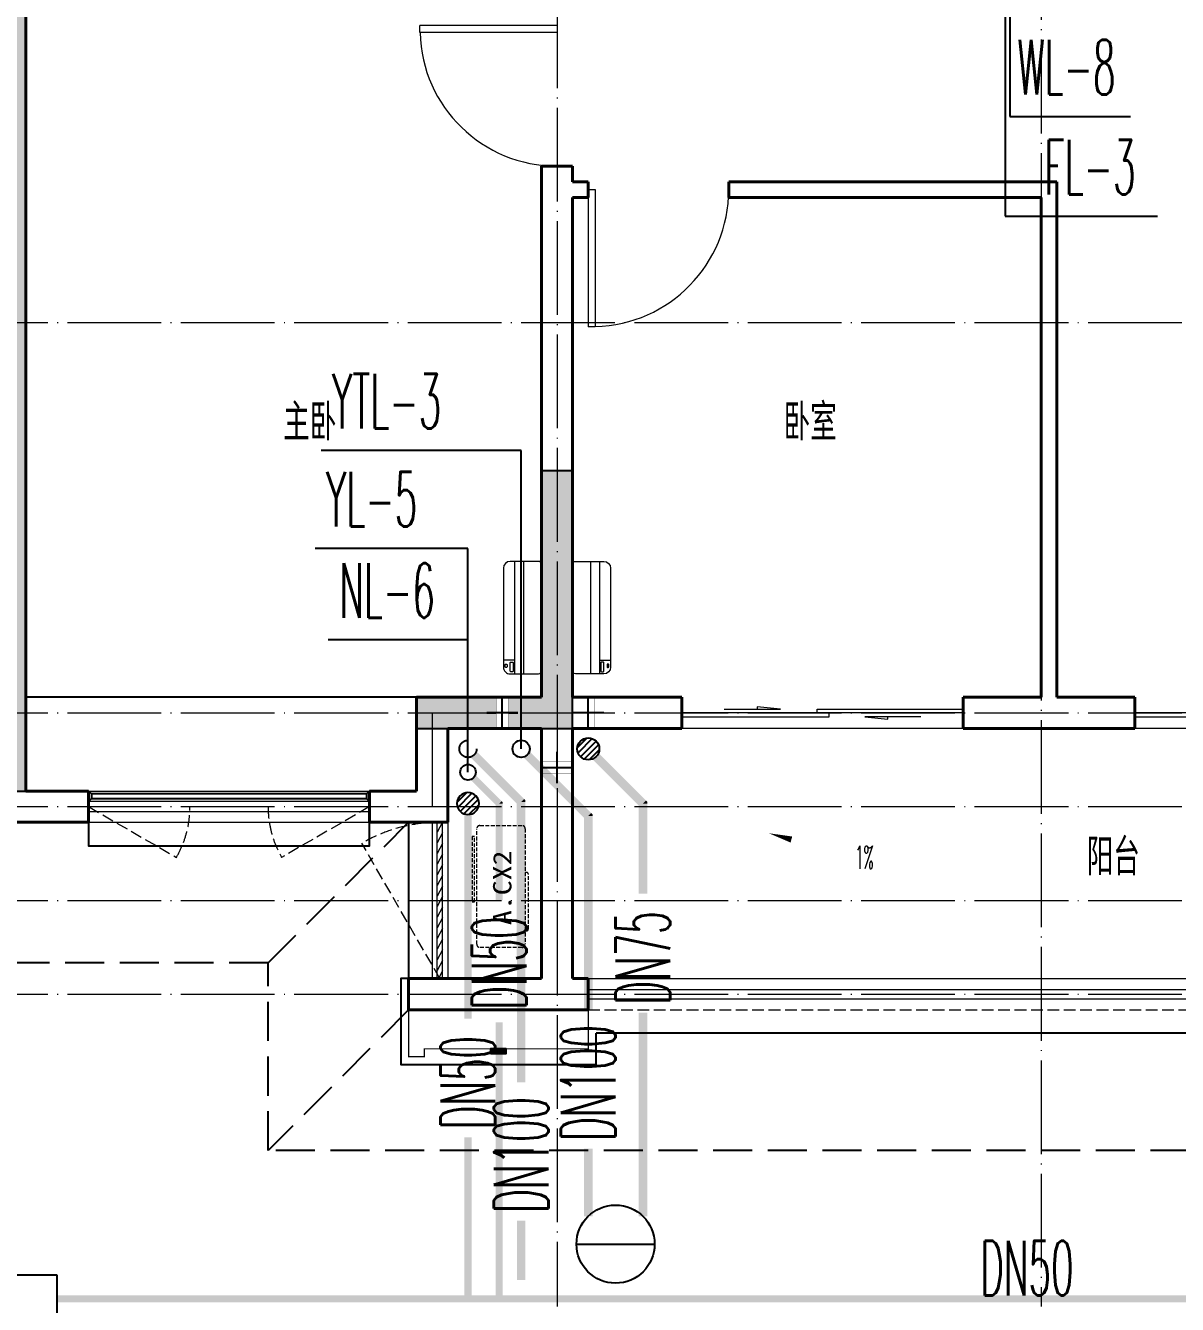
# Model space of a CAD drawing. Extents: x 27938 to 650306, y -92720 to 1524912.
# Drawn here: x 299614 to 306989, y 671171 to 679357 of the extents above; entities that cross this region are included whole.
import ezdxf

# ---------------------------------------------------------------- set-up
doc = ezdxf.new("R2010")
doc.units = 0
doc.header["$LTSCALE"] = 1000
doc.header["$MEASUREMENT"] = 0
doc.linetypes.add('DASH', pattern=[0.35, 0.25, -0.1])
doc.linetypes.add('DOTE', pattern=[2.42, 2, -0.2, 0.02, -0.2])
for name, color, linetype in [('3-栏杆1', 135, 'Continuous'), ('3.5方案汇报，与郭总、侯月琴确定户型_t8$0$2020.03.04 -1安徽标准化洋房户型(UA）_t8_t8$0$看线', 154, 'Continuous'), ('COLUMN', 9, 'Continuous'), ('DIM_凝结', 3, 'Continuous'), ('DIM_废水', 3, 'Continuous'), ('DIM_污水', 3, 'Continuous'), ('DIM_阳台', 132, 'Continuous'), ('DIM_雨水', 3, 'Continuous'), ('EQUIP_地漏', 7, 'Continuous'), ('PIPE-凝结', 150, 'N'), ('PIPE-阳台', 132, 'YT'), ('PIPE-雨水', 4, 'Y'), ('PUB_TEXT', 4, 'Continuous'), ('TEXT_凝结', 7, 'Continuous'), ('TEXT_阳台', 7, 'Continuous'), ('TEXT_雨水', 7, 'Continuous'), ('TWT_雨水口', 4, 'Continuous'), ('VPIPE-凝结', 150, 'Continuous'), ('VPIPE-阳台', 132, 'YT'), ('VPIPE-雨水', 4, 'DASH'), ('WELL_污水', 2, 'Continuous'), ('保温', 6, 'Continuous'), ('卫生间', 6, 'Continuous'), ('机电标识类', 1, 'Continuous'), ('看线', 251, 'Continuous'), ('立面', 73, 'Continuous'), ('铝合金', 144, 'Continuous')]:
    doc.layers.add(name, color=color, linetype=linetype)
for name, color, linetype, lineweight in [('DOTE', 19, 'DOTE', 9), ('PUB_HATCH', 8, 'Continuous', 9), ('WALL', 9, 'Continuous', 40), ('WINDOW', 8, 'Continuous', 15), ('平面-排水沟', 86, 'Continuous', 15), ('平面-栏杆', 135, 'Continuous', 15), ('平面-看线', 45, 'Continuous', 15), ('平面-空调室内机', 176, 'Continuous', 9), ('平面-空调预留孔', 173, 'Continuous', 15), ('空调', 76, 'Continuous', 13)]:
    doc.layers.add(name, color=color, linetype=linetype, lineweight=lineweight)
doc.styles.add('_TCH_DIM', font='SIMPLEX.shx', dxfattribs={"width": 0.6, "oblique": 10, "bigfont": 'hztxt.shx'})
doc.styles.add('_TWT_PIPEDN', font='SIMPLEX.shx', dxfattribs={"width": 0.6, "oblique": 10, "height": 3, "bigfont": 'HZTXT.shx'})
doc.styles.add('_TWT_SERIAL', font='simplex.shx', dxfattribs={"width": 0.6, "oblique": 10, "height": 3, "bigfont": 'aadri.shx'})
doc.styles.get("Standard").update_dxf_attribs({"font": 'gbenor.shx', "bigfont": 'gbcbig.shx'})
doc.styles.add('黑体', font='simhei.ttf')
doc.linetypes.add('N', pattern='A,3,-0.2,["N",Standard,S=0.25,R=0,X=-0.1,Y=-0.115],-0.2', length=3.4)
doc.linetypes.add('Y', pattern='A,3,-0.2,["Y",Standard,S=0.25,R=0,X=-0.1,Y=-0.115],-0.2', length=3.4)
doc.linetypes.add('YT', pattern='A,3,-0.2,["YT",Standard,S=0.25,R=0,X=-0.1,Y=-0.115],-0.35', length=3.55)

# ---------------------------------------------------------------- blocks, each defined once
blk = doc.blocks.new('gdfgdgdgr')
at = {"layer": 'PUB_HATCH'}
blk.add_hatch(color=256, dxfattribs=at).paths.add_polyline_path([(507277.6, 521913.9), (507277.6, 521713.9), (508277.6, 521713.9), (508277.6, 523363.9), (508077.6, 523363.9), (508077.6, 521913.9)])
at = {"layer": 'COLUMN', "color": 8}
for p, q in [((508277.6, 523363.9), (508077.6, 523363.9)), ((508077.6, 523363.9), (508077.6, 521913.9)), ((508277.6, 521713.9), (508277.6, 523363.9)), ((507277.6, 521913.9), (507277.6, 521713.9)), ((508077.6, 521913.9), (507277.6, 521913.9)), ((507277.6, 521713.9), (508277.6, 521713.9))]:
    blk.add_line(p, q, dxfattribs=at)
blk = doc.blocks.new('ferre')
at = {"layer": '平面-空调预留孔', "color": 0, "linetype": 'DASH', "ltscale": 0.1}
for p, q in [((93392.7, 115403.5), (93392.7, 115393.5)), ((93402.7, 115383.5), (93755.6, 115383.5)), ((93765.6, 115393.5), (93765.6, 115403.5))]:
    blk.add_line(p, q, dxfattribs=at)
blk.add_lwpolyline([(94045.9, 115403.5), (93305.9, 115403.5, -0.414214), (93285.9, 115423.5), (93285.9, 115693.5, -0.414214), (93305.9, 115713.5), (94045.9, 115713.5, -0.414214), (94065.9, 115693.5), (94065.9, 115423.5, -0.414214)], format="xyb", close=True, dxfattribs=at)
blk.add_lwpolyline([(93996.7, 115742.6), (93576.8, 115742.6), (93576.8, 115727.5), (93996.7, 115727.5)], close=True, dxfattribs=at)
for centre, start, end in [((93402.7, 115393.5), 180, 270), ((93755.6, 115393.5), 270, 0)]:
    blk.add_arc(centre, 10, start, end, dxfattribs=at)
at = {"layer": '平面-空调预留孔', "color": 0, "linetype": 'DASH', "ltscale": 0.1, "style": '黑体', "width": 1.2}
blk.add_text('A.CX2', height=117.05, dxfattribs=at).set_placement((93428.3, 115492.1))
blk = doc.blocks.new('fergve')
at = {"layer": '平面-空调预留孔', "color": 8, "linetype": 'DASH', "ltscale": 0.1}
blk.add_blockref('ferre', (25670, -60415.8), dxfattribs=at)
blk = doc.blocks.new('dongkong')
at = {"color": 0}
blk.add_wipeout([(-603756, 210771), (-603756, 210570.8), (-603836, 210570.8), (-603836, 210771)], dxfattribs=at)
at = {"layer": '机电标识类', "color": 0, "linetype": 'DASH', "ltscale": 400}
for p, q in [((-603796, 210771), (-603796, 210570.8)), ((-603896, 210670.7), (-603696, 210670.7))]:
    blk.add_line(p, q, dxfattribs=at)
at = {"layer": '空调', "color": 0, "linetype": 'DASH', "const_width": 2}
blk.add_lwpolyline([(-603756, 210771), (-603756, 210570.8), (-603836, 210570.8), (-603836, 210771)], close=True, dxfattribs=at)
blk = doc.blocks.new('A$C001338C2')
at = {"color": 0}
for p, q in [((0, 249), (0, 22)), ((845, 304), (55, 304)), ((109, 215), (109, 304)), ((900, 22), (900, 249)), ((22, 0), (878, 0))]:
    blk.add_line(p, q, dxfattribs=at)
at = {"color": 0, "lineweight": 5}
for p, q in [((900, 215), (0, 215)), ((900, 143), (0, 143))]:
    blk.add_line(p, q, dxfattribs=at)
at = {"color": 0}
for points in [[(89, 226), (22, 226, -0.414214), (17, 232), (17, 243, -0.414214), (22, 249), (89, 249, -0.414214), (95, 243), (95, 232, -0.414214)], [(73, 275), (57, 275, -0.414214), (51, 281), (51, 283, -0.414214), (57, 289), (73, 289, -0.414214), (79, 283), (79, 281, -0.414214)]]:
    blk.add_lwpolyline(points, format="xyb", close=True, dxfattribs=at)
for centre, radius, start, end in [((55, 249), 55, 90, 180), ((845, 249), 55, 360, 90), ((22, 22), 22, 180, 270), ((878, 22), 22, 270, 360)]:
    blk.add_arc(centre, radius, start, end, dxfattribs=at)
blk = doc.blocks.new('A$C6C4C4DE5')
at = {"layer": '保温', "linetype": 'ByBlock', "ltscale": 10}
h = blk.add_hatch(dxfattribs=at)
h.set_pattern_fill('AR-HBONE', color=251, scale=55)
h.set_pattern_definition([(45, (-445516.58, -596648.81), (0, 47.4157523), [100.584, -33.528]), (135, (-445492.87, -596625.102), (3e-15, 47.4157523), [100.584, -33.528])])
edge = h.paths.add_edge_path()
edge.add_line((200, 5200), (200.1, 7800))
edge.add_line((200.1, 7800), (0.1, 7800))
edge.add_line((0.1, 7800), (0, 5200))
edge.add_line((0, 5200), (200, 5200))
h = blk.add_hatch(dxfattribs=at)
h.set_pattern_fill('AR-HBONE', color=251, scale=55)
h.set_pattern_definition([(45, (-445516.58, -596648.81), (0, 47.4157523), [100.584, -33.528]), (135, (-445492.87, -596625.102), (3e-15, 47.4157523), [100.584, -33.528])])
edge = h.paths.add_edge_path()
edge.add_line((900, 5000), (900, 5200))
edge.add_line((900, 5200), (-700, 5200))
edge.add_line((-700, 5200), (-700, 5000))
edge.add_line((-700, 5000), (900, 5000))
at = {"layer": '保温', "linetype": 'Continuous', "ltscale": 10}
h = blk.add_hatch(dxfattribs=at)
h.set_pattern_fill('HEX', color=251, scale=10, angle=90, style=0)
h.set_pattern_definition([(90, (-503782.47, -516048.461), (-16.49778, 1e-15), [9.525, -19.05]), (210, (-503782.47, -516048.461), (8.24889, -14.2874966), [9.525, -19.05]), (150, (-503782.47, -516038.936), (-8.24889, -14.2874966), [9.525, -19.05])])
edge = h.paths.add_edge_path()
edge.add_line((200, 5000), (0, 5000))
edge.add_line((0, 5000), (0.1, 0))
edge.add_line((0.1, 0), (200.1, 0))
edge.add_line((200.1, 0), (200, 5000))
at = {"layer": '保温', "color": 251, "linetype": 'ByBlock', "ltscale": 10}
for p, q in [((0, 7800), (200, 7800)), ((0, 5000), (200, 5000)), ((0, 0), (200, 0))]:
    blk.add_line(p, q, dxfattribs=at)
blk = doc.blocks.new('GDRDADWDAD')
at = {"layer": 'DOTE', "linetype": 'DOTE', "ltscale": 0.3}
for p, q in [((306116.6, 690157.2), (306116.6, 671157.2)), ((303016.6, 679557.2), (303016.6, 671157.2)), ((270116.6, 677457.2), (328916.6, 677457.2)), ((270116.6, 674957.2), (328916.6, 674957.2)), ((302216.6, 674957.2), (302216.6, 674357.2)), ((270116.6, 674357.2), (328916.6, 674357.2)), ((270116.6, 673757.2), (328916.6, 673757.2)), ((270116.6, 673157.2), (328916.6, 673157.2))]:
    blk.add_line(p, q, dxfattribs=at)
blk = doc.blocks.new('HFGHFHF')
at = {"layer": '卫生间', "color": 159, "linetype": 'DASH', "true_color": 0x22346e}
for p, q in [((297866.6, 673357.2), (296966.6, 674257.2)), ((296966.6, 673057.2), (297866.6, 672157.2))]:
    blk.add_line(p, q, dxfattribs=at)
blk.add_lwpolyline([(282616.8, 689157.2), (280916.6, 689157.2), (280916.6, 684657.2), (280916.6, 684657.2), (280916.6, 684357.2), (272916.6, 684357.2), (272916.6, 683357.2), (271116.6, 683357.2), (271116.6, 673357.2), (273766.6, 673357.2), (273766.6, 672157.2), (297866.6, 672157.2), (297866.6, 673357.2), (299516.6, 673357.2)], dxfattribs=at)
blk = doc.blocks.new('$TWTSYS$00000190')
blk.add_line((0, 0.5, 0), (0, -0.5, 0))
blk.add_circle((0, 0, 0), 0.5)
blk = doc.blocks.new('$WINLIB2D$00000001')
at = {"color": 0}
for points in [[(-0.5, 0.5), (-0.5, -0.5)], [(-0.5, 0.5), (0.5, 0.5)], [(0.5, -0.5), (0.5, 0.5)], [(0.5, 0.1667), (-0.5, 0.1667)], [(0.5, -0.1667), (-0.5, -0.1667)], [(-0.5, -0.5), (0.5, -0.5)]]:
    blk.add_lwpolyline(points, dxfattribs=at)
blk = doc.blocks.new('$DorLib2D$00000131')
at = {"color": 0, "linetype": 'Continuous'}
for p, q in [((0.15, 0.125), (0.2319, 0.1973)), ((0.2319, 0.1973), (0.2319, 0.125)), ((-0.5, 0.125), (-0.5, 0)), ((0.0192, 0.125), (-0.5, 0.125)), ((0.0192, 0), (0.0192, 0.125)), ((0.35, 0.125), (0.15, 0.125)), ((-0.5, 0), (0.0192, 0)), ((-0.024, 0), (0.5, 0)), ((-0.024, -0.125), (-0.024, 0)), ((0.5, 0), (0.5, -0.125)), ((-0.35, -0.125), (-0.15, -0.125)), ((-0.2319, -0.1973), (-0.2319, -0.125)), ((-0.15, -0.125), (-0.2319, -0.1973)), ((0.5, -0.125), (-0.024, -0.125))]:
    blk.add_line(p, q, dxfattribs=at)
blk = doc.blocks.new('$DorLib2D$00000001')
for p, q in [((0.45, 0.975), (0.5, 0.975)), ((0.45, 0), (0.45, 0.975)), ((0.5, 0), (0.5, 0.975)), ((0.5, 0), (0.45, 0))]:
    blk.add_line(p, q)
at = {"lineweight": 13}
blk.add_arc((0.475, 0), 0.975, 91.46928, 180, dxfattribs=at)
blk = doc.blocks.new('$WINLIB2D$00000039')
at = {"color": 0}
for points in [[(-0.5, 0.5), (-0.5, -0.5)], [(0.5, 0.5), (-0.5, 0.5)], [(0.5, -0.5), (0.5, 0.5)], [(-0.5, 0.1667), (0.5, 0.1667)], [(-0.3839, -0.1667), (-0.448, 0.1667)], [(-0.3159, -0.1667), (-0.38, 0.1667)], [(-0.2479, -0.1667), (-0.312, 0.1667)], [(-0.1799, -0.1667), (-0.244, 0.1667)], [(-0.1119, -0.1667), (-0.176, 0.1667)], [(-0.0439, -0.1667), (-0.108, 0.1667)], [(0.0241, -0.1667), (-0.04, 0.1667)], [(0.0921, -0.1667), (0.028, 0.1667)], [(0.16, -0.1667), (0.0959, 0.1667)], [(0.228, -0.1667), (0.1639, 0.1667)], [(0.296, -0.1667), (0.2319, 0.1667)], [(0.364, -0.1667), (0.2999, 0.1667)], [(0.432, -0.1667), (0.3679, 0.1667)], [(0.5, -0.1667), (0.4359, 0.1667)], [(-0.4519, -0.1667), (-0.5, 0.0836)], [(-0.5, -0.1667), (0.5, -0.1667)], [(0.5, -0.5), (-0.5, -0.5)]]:
    blk.add_lwpolyline(points, dxfattribs=at)
blk = doc.blocks.new('$TwtSys$00000141')
for p, q in [((-141, 12), (-15, 138)), ((-141, 12), (-15, 138)), ((-131, -53), (53, 131)), ((-131, -53), (53, 131)), ((-100, -100), (100, 100)), ((-100, -100), (100, 100)), ((-49, -131), (131, 49)), ((-49, -131), (131, 49)), ((17, -138), (138, -17)), ((17, -138), (138, -17))]:
    blk.add_line(p, q)
blk.add_circle((0, 0), 141)
blk.add_circle((0, 0), 141)
blk = doc.blocks.new('$TwtSys$00000424')
for p, q in [((-500, 250), (500, 250)), ((-500, -250), (-500, 250)), ((0, -250), (0, 250)), ((500, 250), (500, -250)), ((500, -250), (-500, -250))]:
    blk.add_line(p, q)
blk.add_solid([(0, 250), (500, 250), (0, -250), (500, -250)])

msp = doc.modelspace()

# ---------------------------------------------------------------- hatches: boundary and pattern name
at = {"layer": 'PIPE-凝结'}
for points in [[(302646.6, 674377.2), (302662.5, 674393.1), (302669.1, 674386.5)], [(302646.6, 674377.2), (302669.1, 674377.2), (302669.1, 674386.5)]]:
    msp.add_hatch(color=256, dxfattribs=at).paths.add_polyline_path(points)
at = {"layer": 'PIPE-阳台'}
for points in [[(303566.6, 674377.2), (303586, 674396.6), (303594.1, 674388.6)], [(303566.6, 674377.2), (303594.1, 674377.2), (303594.1, 674388.6)], [(303216.6, 674297.2), (303236, 674316.6), (303244.1, 674308.6)], [(303216.6, 674297.2), (303244.1, 674297.2), (303244.1, 674308.6)]]:
    msp.add_hatch(color=256, dxfattribs=at).paths.add_polyline_path(points)
at = {"layer": 'PIPE-雨水'}
for points in [[(302786.6, 674387.2), (302806, 674406.6), (302814.1, 674398.6)], [(302786.6, 674387.2), (302814.1, 674387.2), (302814.1, 674398.6)]]:
    msp.add_hatch(color=256, dxfattribs=at).paths.add_polyline_path(points)
at = {"layer": '立面'}
h = msp.add_hatch(dxfattribs=at)
h.set_pattern_fill('ANSI31', color=8, scale=2)
h.set_pattern_definition([(45, (-585633.731, -122788.2926), (-2.24506403, 2.24506403), [])])
h.paths.add_polyline_path([(302591.6, 672777.2), (302691.6, 672777.2), (302691.6, 672807.2), (302591.6, 672807.2)])

# ---------------------------------------------------------------- linework, layer by layer
at = {"color": 8, "const_width": 8}
msp.add_lwpolyline([(302066.6, 673057.2), (302066.6, 672757.2), (302166.6, 672757.2), (302166.6, 672807.2), (303216.6, 672807.2), (303216.6, 673057.2)], dxfattribs=at)
at = {"layer": '3-栏杆1', "color": 8}
for p, q in [((300036.8, 674439.4), (300016.6, 674457.2)), ((300016.6, 674457.2), (300036.8, 674439.4)), ((300016.6, 674390.3), (300036.8, 674410.1)), ((301796.3, 674439.3), (300036.8, 674439.4)), ((300036.8, 674439.4), (300036.8, 674410.1)), ((300036.8, 674410.1), (301796.3, 674410)), ((301796.3, 674439.4), (301816.6, 674457.2)), ((301816.6, 674457.2), (301796.3, 674439.4)), ((301796.3, 674439.4), (301796.3, 674410.1)), ((301796.3, 674410.1), (301816.6, 674390.3)), ((301816.6, 674390.3), (301796.3, 674410.1))]:
    msp.add_line(p, q, dxfattribs=at)
at = {"layer": '3.5方案汇报，与郭总、侯月琴确定户型_t8$0$2020.03.04 -1安徽标准化洋房户型(UA）_t8_t8$0$看线', "color": 8, "ltscale": 10}
msp.add_line((302116.6, 675057.2), (299616.6, 675057.2), dxfattribs=at)
at = {"layer": 'DIM_凝结'}
for p, q in [((302446.6, 675425.6), (301551.9, 675425.6)), ((302446.6, 674577.2), (302446.6, 675425.6))]:
    msp.add_line(p, q, dxfattribs=at)
at = {"layer": 'DIM_废水'}
for p, q in [((305886.6, 682596.7), (305886.6, 678136.5)), ((305886.6, 678136.5), (306861.4, 678136.5))]:
    msp.add_line(p, q, dxfattribs=at)
at = {"layer": 'DIM_污水'}
for p, q in [((305916.6, 682157.2), (305916.5, 678775.5)), ((305916.5, 678775.5), (306688.7, 678775.5))]:
    msp.add_line(p, q, dxfattribs=at)
at = {"layer": 'DIM_阳台'}
msp.add_line((302786.6, 676637.7), (301506.6, 676637.7), dxfattribs=at)
at = {"layer": 'DIM_雨水'}
for p, q in [((302446.6, 676009.9), (301468.3, 676009.9)), ((302446.6, 674727.2), (302446.6, 676009.9))]:
    msp.add_line(p, q, dxfattribs=at)
at = {"layer": 'PIPE-凝结', "const_width": 45}
for points in [[(302481.9, 674541.8), (302646.6, 674377.2)], [(302646.6, 674377.2), (302646.6, 673757.2)], [(302446.6, 674306.7), (302446.6, 672999.5)], [(302646.6, 672977.6), (302646.6, 671207.2)], [(302446.6, 672241.5), (302446.6, 671207.2)], [(299816.6, 671207.2), (323986.6, 671207.2)]]:
    msp.add_lwpolyline(points, dxfattribs=at)
at = {"layer": 'PIPE-阳台', "const_width": 55}
for points in [[(303266.4, 674677.3), (303566.6, 674377.2)], [(303566.6, 674377.2), (303566.6, 673801.2)], [(303216.6, 674297.2), (303216.6, 673054)], [(303566.6, 673039.4), (303566.6, 671735.7)], [(303216.6, 672168.1), (303216.6, 671735.7)]]:
    msp.add_lwpolyline(points, dxfattribs=at)
at = {"layer": 'PIPE-雨水', "const_width": 55}
for points in [[(302485.5, 674688.3), (302786.6, 674387.2)], [(302786.6, 674387.2), (302787, 672593)], [(302787.2, 671707), (302787.3, 671326.9)]]:
    msp.add_lwpolyline(points, dxfattribs=at)
at = {"layer": 'VPIPE-凝结'}
msp.add_circle((302446.6, 674577.2), 50, dxfattribs=at)
at = {"layer": 'VPIPE-阳台'}
msp.add_circle((302786.6, 674727.2), 55, dxfattribs=at)
at = {"layer": 'VPIPE-雨水'}
msp.add_circle((302446.6, 674727.2), 55, dxfattribs=at)
at = {"layer": 'WALL', "color": 8}
for p, q in [((299616.6, 679457.2), (299616.6, 674457.2)), ((303116.6, 678457.2), (302916.6, 678457.2)), ((302916.6, 678457.2), (302916.6, 678257.2)), ((303116.6, 678357.2), (303116.6, 678457.2)), ((303216.6, 678357.2), (303116.6, 678357.2)), ((303216.6, 678257.2), (303216.6, 678357.2)), ((306216.6, 678357.2), (304116.6, 678357.2)), ((304116.6, 678357.2), (304116.6, 678257.2)), ((306216.6, 678357.2), (306216.6, 675057.2)), ((302916.6, 678257.2), (302916.6, 675057.2)), ((303116.6, 678257.2), (303216.6, 678257.2)), ((304116.6, 678257.2), (306116.6, 678257.2)), ((306116.6, 678257.2), (306116.6, 675057.2)), ((302116.6, 675057.2), (302116.6, 674457.2)), ((303816.6, 674857.2), (303816.6, 675057.2)), ((306116.6, 675057.2), (305616.6, 675057.2)), ((305616.6, 675057.2), (305616.6, 674857.2)), ((306716.6, 675057.2), (306216.6, 675057.2)), ((306716.6, 674857.2), (306716.6, 675057.2)), ((302316.6, 674857.2), (302316.6, 674357.2)), ((305616.6, 674857.2), (306116.6, 674857.2)), ((306116.6, 674857.2), (306716.6, 674857.2)), ((300016.6, 674457.2), (299616.6, 674457.2)), ((300016.6, 674257.2), (300016.6, 674457.2)), ((302116.6, 674457.2), (301816.6, 674457.2)), ((301816.6, 674457.2), (301816.6, 674257.2)), ((302316.6, 674257.2), (302316.6, 674357.2)), ((299516.6, 674257.2), (300016.6, 674257.2)), ((301816.6, 674257.2), (302216.6, 674257.2)), ((302216.6, 674257.2), (302316.6, 674257.2)), ((302216.6, 673257.2), (302066.6, 673257.2)), ((302066.6, 673057.2), (302066.6, 673257.2)), ((302216.6, 673257.2), (302316.6, 673257.2)), ((302916.6, 673257.2), (302316.6, 673257.2)), ((303216.6, 673257.2), (303116.6, 673257.2)), ((303216.6, 673057.2), (303216.6, 673257.2)), ((302216.6, 673057.2), (302066.6, 673057.2)), ((303016.6, 673057.2), (302216.6, 673057.2)), ((303216.6, 673057.2), (303016.6, 673057.2))]:
    msp.add_line(p, q, dxfattribs=at)
at = {"layer": 'WINDOW'}
for p, q in [((305616.6, 674857.2), (303816.6, 674857.2)), ((309116.6, 674857.2), (306716.6, 674857.2))]:
    msp.add_line(p, q, dxfattribs=at)
at = {"layer": 'WINDOW', "color": 8, "linetype": 'DASH', "ltscale": 0.3}
for points in [[(300016.6, 674357.2), (300579.7, 674032.5, 0.131485), (300666.6, 674357.2)], [(301816.6, 674357.2), (301253.4, 674032.5, -0.131485), (301166.6, 674357.2)], [(302266.6, 673257.2), (301766.6, 674123.2, -0.131652), (302266.6, 674257.2)]]:
    msp.add_lwpolyline(points, format="xyb", dxfattribs=at)
at = {"layer": '平面-排水沟', "color": 8}
msp.add_lwpolyline([(304862.8, 674050.1, 0, 0, 0), (304372.7, 674187.2, 0, 40, 0), (304517.2, 674146.8, 0, 0, 0)], format="xyseb", dxfattribs=at)
at = {"layer": '平面-栏杆', "color": 8}
for p, q in [((303216.6, 673187.2), (309116.6, 673187.2)), ((303216.6, 673127.2), (309116.6, 673127.2))]:
    msp.add_line(p, q, dxfattribs=at)
at = {"layer": '平面-看线', "color": 8}
msp.add_line((303216.6, 673257.2), (309116.6, 673257.2), dxfattribs=at)
at = {"layer": '平面-看线', "color": 8, "linetype": 'DASH', "ltscale": 0.3}
msp.add_line((303216.6, 673057.2), (309116.6, 673057.2), dxfattribs=at)
at = {"layer": '看线', "color": 8, "ltscale": 0.5}
for points in [[(300016.6, 674257.2), (300016.6, 674107.2), (301816.6, 674107.2), (301816.6, 674257.2)], [(302066.6, 674257.2), (302066.6, 673257.2)], [(309116.6, 672907.2), (303266.6, 672907.2)]]:
    msp.add_lwpolyline(points, dxfattribs=at)
at = {"layer": '看线', "color": 8}
msp.add_lwpolyline([(302066.6, 673257.2), (302016.6, 673257.2), (302016.6, 672707.2), (303266.6, 672707.2), (303266.6, 672907.2)], dxfattribs=at)
at = {"layer": '立面', "color": 8}
msp.add_lwpolyline([(302591.6, 672777.2), (302691.6, 672777.2), (302691.6, 672807.2), (302591.6, 672807.2)], close=True, dxfattribs=at)
at = {"layer": '铝合金', "color": 8}
msp.add_lwpolyline([(302591.6, 672777.2), (302691.6, 672777.2), (302691.6, 672807.2), (302591.6, 672807.2)], close=True, dxfattribs=at)

# ---------------------------------------------------------------- block references
at = {"color": 8}
for name, p in [('gdfgdgdgr', (-205160.8, 153143.3)), ('A$C6C4C4DE5', (299416.6, 674457.2))]:
    msp.add_blockref(name, p, dxfattribs=at)
at = {"layer": 'EQUIP_地漏', "xscale": 0.5, "yscale": -0.5, "zscale": 0.5, "rotation": 90.00000000000001}
msp.add_blockref('$TwtSys$00000141', (302446.6, 674377.2), dxfattribs=at)
at = {"layer": 'TWT_雨水口', "xscale": 0.6, "yscale": -0.6, "zscale": 0.6, "rotation": 180.0000000000071}
msp.add_blockref('$TwtSys$00000424', (299516.6, 671207.2), dxfattribs=at)
at = {"layer": 'WELL_污水', "xscale": 500, "yscale": 500, "zscale": 500, "rotation": 90.00000000000001}
msp.add_blockref('$TWTSYS$00000190', (303391.6, 671557.2), dxfattribs=at)
at = {"layer": 'WINDOW'}
for name, p, xscale, yscale, zscale, rotation in [('$DorLib2D$00000001', (303016.6, 678907.2), -900, -900, -900, 270), ('$DorLib2D$00000001', (303666.6, 678307.2), -900, -900, -900, 1.247525101050602e-08), ('$DorLib2D$00000131', (304716.6, 674957.2), 1800, -200, 1800, 180), ('$DorLib2D$00000131', (307916.6, 674957.2), 2400, -200, 2400, 180), ('$WINLIB2D$00000001', (300916.6, 674357.2), -1800, 200, -1800, 180), ('$WINLIB2D$00000039', (302266.6, 673757.2), -1000, -100, -1000, 270)]:
    msp.add_blockref(name, p, dxfattribs=dict(at, xscale=xscale, yscale=yscale, zscale=zscale, rotation=rotation))
at = {"layer": '平面-空调预留孔', "color": 8, "yscale": 0.800000000046565, "zscale": 0.800000000046565}
for p, xscale, rotation in [((302916.5, 675207.2), 0.800000000046565, 90.00000023343017), ((303116.7, 675207.2), -0.800000000046565, 269.9999997665698)]:
    msp.add_blockref('A$C001338C2', p, dxfattribs=dict(at, xscale=xscale, rotation=rotation))
at = {"layer": '平面-空调预留孔', "color": 8, "rotation": 90}
msp.add_blockref('fergve', (357800.7, 554500.4), dxfattribs=at)

# ---------------------------------------------------------------- texts
at = {"layer": 'DIM_凝结', "color": 7, "style": '_TWT_SERIAL', "width": 0.48}
msp.add_text('NL-6', height=350, dxfattribs=at).set_placement((301621.9, 675565.6))
at = {"layer": 'DIM_废水', "color": 7, "style": '_TWT_SERIAL', "width": 0.48}
msp.add_text('FL-3', height=350, dxfattribs=at).set_placement((306137.6, 678276.5))
at = {"layer": 'DIM_污水', "color": 7, "style": '_TWT_SERIAL', "width": 0.48}
msp.add_text('WL-8', height=350, dxfattribs=at).set_placement((305965.8, 678915.5))
at = {"layer": 'DIM_阳台', "color": 7, "style": '_TWT_SERIAL', "width": 0.48}
msp.add_text('YTL-3', height=350, dxfattribs=at).set_placement((301576.6, 676777.7))
at = {"layer": 'DIM_雨水', "color": 7, "style": '_TWT_SERIAL', "width": 0.48}
msp.add_text('YL-5', height=350, dxfattribs=at).set_placement((301538.3, 676149.9))
at = {"layer": 'PUB_TEXT', "color": 8}
for s, p in [('主卧', (301263.8, 676699.7)), ('卧室', (304467, 676699.7)), ('阳台', (306408.1, 673916.5))]:
    msp.add_text(s, height=236.31, dxfattribs=at).set_placement(p)
at = {"layer": 'TEXT_凝结', "style": '_TWT_PIPEDN', "width": 0.48}
for p in [(302821.6, 673057.2), (302621.6, 672291.5)]:
    msp.add_text('DN50', height=350, rotation=90, dxfattribs=at).set_placement(p)
msp.add_text('DN50', height=350, dxfattribs=at).set_placement((305726.1, 671228.1))
at = {"layer": 'TEXT_阳台', "style": '_TWT_PIPEDN', "width": 0.48}
for s, p in [('DN75', (303741.6, 673089.4)), ('DN100', (303391.6, 672218.1))]:
    msp.add_text(s, height=350, rotation=90, dxfattribs=at).set_placement(p)
at = {"layer": 'TEXT_雨水', "style": '_TWT_PIPEDN', "width": 0.48}
msp.add_text('DN100', height=350, rotation=90.01315, dxfattribs=at).set_placement((302962.2, 671757.1))
at = {"layer": '平面-排水沟', "color": 8, "style": '_TCH_DIM', "width": 0.423529}
msp.add_text('1%', height=148.75, dxfattribs=at).set_placement((304925.5, 673958.2))

# ---------------------------------------------------------------- next in the draw order: block references
at = {"layer": '平面-空调室内机', "color": 8, "ltscale": 0.3, "xscale": -1, "rotation": 180}
msp.add_blockref('dongkong', (906462.5, 885628), dxfattribs=at)
at = {"layer": '平面-空调室内机', "color": 8, "ltscale": 0.3}
for p, rotation in [((-300579.5, 885628), 180), ((513687.3, 1278403.2), 89.99999999999999)]:
    msp.add_blockref('dongkong', p, dxfattribs=dict(at, rotation=rotation))

# ---------------------------------------------------------------- next in the draw order: linework, layer by layer
at = {"layer": 'PIPE-阳台', "const_width": 55}
msp.add_lwpolyline([(302825.5, 674688.3), (303216.6, 674297.2)], dxfattribs=at)
at = {"layer": 'WALL', "color": 8}
msp.add_line((302916.6, 674857.2), (302916.6, 673257.2), dxfattribs=at)

# ---------------------------------------------------------------- next in the draw order: block references
at = {"layer": 'EQUIP_地漏', "xscale": 0.5, "yscale": 0.5, "zscale": 0.5, "rotation": 180.000000000006}
msp.add_blockref('$TwtSys$00000141', (303216.6, 674727.2), dxfattribs=at)
at = {"layer": '平面-空调室内机', "color": 8, "ltscale": 0.3, "rotation": 180}
for p in [(-301129.6, 885628), (-300579.5, 885628)]:
    msp.add_blockref('dongkong', p, dxfattribs=at)

# ---------------------------------------------------------------- next in the draw order: linework, layer by layer
at = {"layer": 'DIM_阳台'}
msp.add_line((302786.6, 674727.2), (302786.6, 676637.7), dxfattribs=at)
at = {"layer": 'WALL', "color": 8}
for p, q in [((303116.6, 678257.2), (303116.6, 675057.2)), ((302916.6, 675057.2), (302116.6, 675057.2)), ((303816.6, 675057.2), (303116.6, 675057.2)), ((302916.6, 674857.2), (302316.6, 674857.2)), ((303116.6, 674857.2), (303116.6, 673257.2)), ((303116.6, 674857.2), (303816.6, 674857.2))]:
    msp.add_line(p, q, dxfattribs=at)

# ---------------------------------------------------------------- next in the draw order: block references
msp.add_blockref('GDRDADWDAD', (0, 0))
at = {"color": 8, "xscale": -1}
msp.add_blockref('HFGHFHF', (599033.2, 0), dxfattribs=at)

doc.saveas('drawing.dxf')
